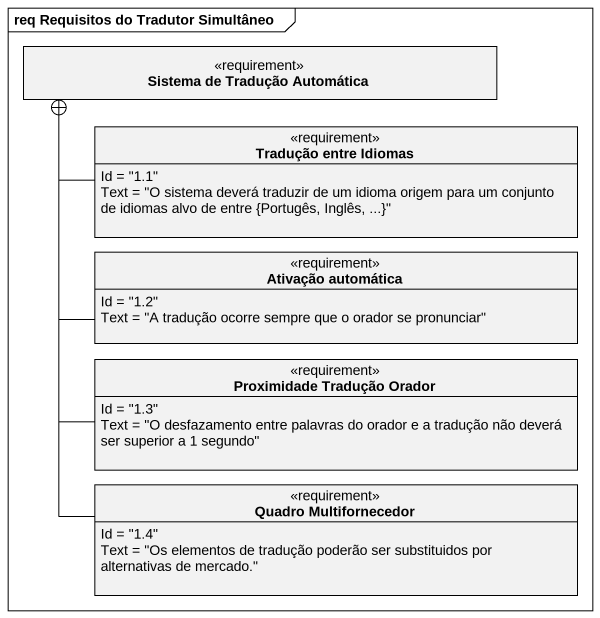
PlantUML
@startuml
mainframe req Requisitos do Tradutor Simultâneo
hide circle
hide empty members
class "Sistema de Tradução Automática" as Sistema_de_Tradução <<requirement>>
class "Tradução entre Idiomas" as Tradução_entre_Idiomas <<requirement>> {
  Id = "1.1"
  Text = "O sistema deverá traduzir de um idioma origem para um conjunto de idiomas alvo de entre {Portugês, Inglês, ...}"
}
class "Ativação automática" as Ativação_automática <<requirement>> {
  Id = "1.2"
  Text = "A tradução ocorre sempre que o orador se pronunciar"
}
class "Proximidade Tradução Orador" as Proximidade_Tradução_Orador <<requirement>> {
  Id = "1.3"
  Text = "O desfazamento entre palavras do orador e a tradução não deverá ser superior a 1 segundo"
}
class "Quadro Multifornecedor" as Quadro_Multifornecedor <<requirement>> {
  Id = "1.4"
  Text = "Os elementos de tradução poderão ser substituidos por alternativas de mercado."
}
Tradução_entre_Idiomas -up-+ Sistema_de_Tradução
Ativação_automática -up-+ Sistema_de_Tradução
Proximidade_Tradução_Orador -up-+ Sistema_de_Tradução
Quadro_Multifornecedor -up-+ Sistema_de_Tradução
@enduml
